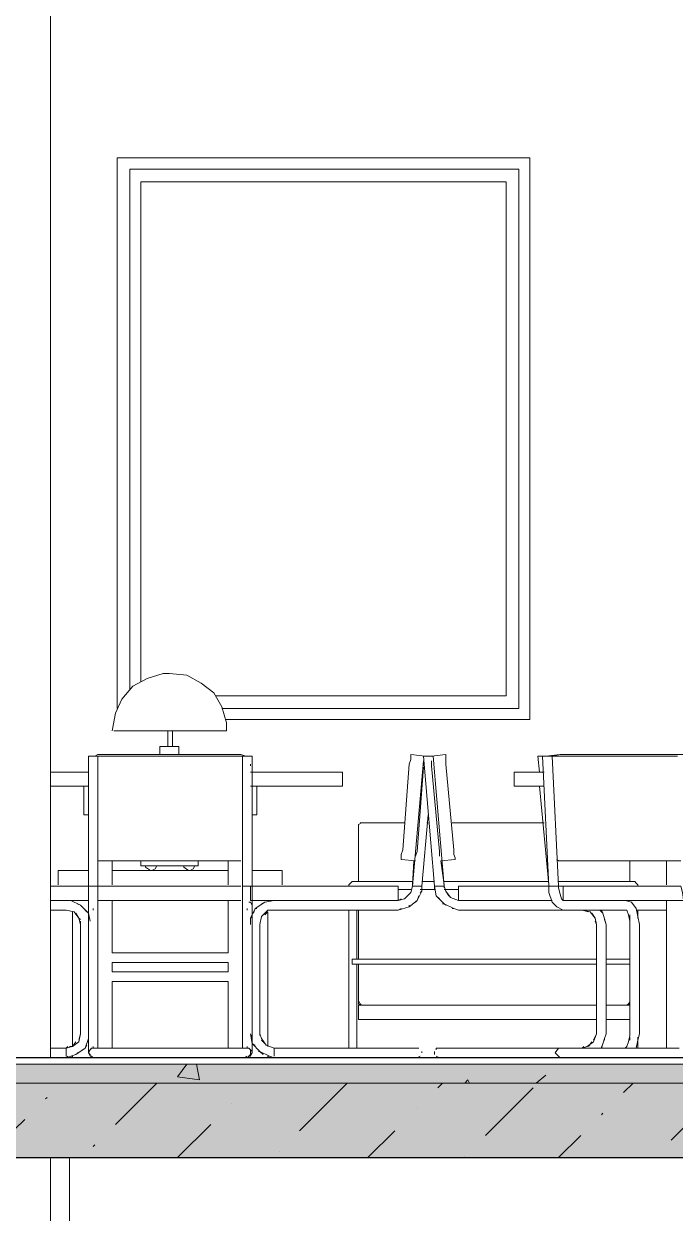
# Model space of a CAD drawing. Header units: millimetres. Extents: x -6983 to 114033, y -5968 to 36007.
# Drawn here: x 81509 to 83245, y 6187 to 9360 of the extents above; entities that cross this region are included whole.
import ezdxf

# ---------------------------------------------------------------- set-up
doc = ezdxf.new("R2010")
doc.units = ezdxf.units.MM
doc.layers.add('PDF _Геометрия', color=7, linetype='Continuous')
doc.layers.add('PDF _Сплошная заливка', color=7, linetype='Continuous', true_color=0xffffff)

msp = doc.modelspace()

# ---------------------------------------------------------------- hatches: boundary and pattern name
at = {"layer": 'PDF _Сплошная заливка', "transparency": 33554559}
for points in [[(81380.3, 6585.1), (81380.3, 6534.3), (85880.3, 6534.3), (85880.3, 6585.1)], [(76880.3, 6534.3), (76880.3, 6335.4), (86079.3, 6335.4), (86079.3, 6534.3)]]:
    msp.add_hatch(color=256, dxfattribs=at).paths.add_polyline_path(points)

# ---------------------------------------------------------------- linework, layer by layer
at = {"layer": 'PDF _Геометрия', "lineweight": 18}
for points in [[(81308.3, 10001.4), (81579.3, 10001.4), (81579.3, 6602.1), (81579.3, 10001.4), (81579.3, 6602.1), (81579.3, 10001.4), (81579.3, 6602.1), (81206.7, 6602.1), (81380.3, 6602.1), (81206.7, 6602.1)], [(81757.1, 7533.4), (81757.1, 9002.4), (82857.7, 9002.4), (82857.7, 7503.8), (82044.9, 7503.8)], [(81380.3, 5679.2), (81380.3, 6335.4), (81579.3, 6335.4), (81579.3, 5679.2)], [(85880.3, 6335.4), (81630.1, 6335.4)]]:
    msp.add_lwpolyline(points, dxfattribs=at)
at = {"layer": 'PDF _Геометрия', "lineweight": 9}
for points in [[(82044.9, 7503.8), (82857.7, 7503.8), (82857.7, 9002.4), (81757.1, 9002.4), (81757.1, 7533.4)], [(81790.9, 7584.2), (81790.9, 8972.7), (82828.1, 8972.7), (82828.1, 7533.4), (82036.5, 7533.4)], [(85880.3, 6585.1), (81380.3, 6585.1)], [(81968.7, 6585.1), (81977.2, 6542.8), (81917.9, 6551.3), (81943.3, 6585.1)], [(82684.2, 6534.3), (82692.6, 6542.8), (82696.9, 6534.3)], [(82874.7, 6534.3), (82900.1, 6555.5)], [(81752.8, 6424.3), (81862.9, 6534.3)], [(82243.9, 6407.3), (82370.9, 6534.3)], [(82612.2, 6521.6), (82624.9, 6534.3)], [(82739.2, 6394.6), (82866.2, 6521.6)], [(83107.5, 6508.9), (83132.9, 6534.3)], [(83234.5, 6381.9), (83361.5, 6508.9)], [(81566.6, 6492), (81570.8, 6496.2)], [(82061.9, 6479.3), (82061.9, 6479.3)], [(82557.2, 6466.6), (82557.2, 6466.6)], [(83048.2, 6449.7), (83052.4, 6453.9)], [(81405.7, 6335.4), (81511.5, 6437)], [(81917.9, 6335.4), (82006.8, 6424.3)], [(82425.9, 6335.4), (82497.9, 6407.3)], [(82933.9, 6335.4), (82993.2, 6394.6)], [(81693.6, 6365), (81697.8, 6369.2)], [(82188.9, 6352.3), (82188.9, 6352.3)], [(81630.1, 5933.2), (81630.1, 6335.4)], [(82684.2, 6339.6), (82684.2, 6339.6)]]:
    msp.add_lwpolyline(points, dxfattribs=at)
for points in [[(81820.6, 8938.9), (82794.2, 8938.9), (81820.6, 8938.9), (81820.6, 7605.4)], [(82019.5, 7567.3), (82794.2, 7567.3), (82794.2, 8938.9), (82794.2, 7567.3)], [(85880.3, 6534.3), (81380.3, 6534.3)]]:
    msp.add_lwpolyline(points, close=True, dxfattribs=at)
at = {"layer": 'PDF _Геометрия', "color": 253, "lineweight": 9, "true_color": 0xababab}
for points in [[(81744.4, 7474.1), (81752.8, 7520.7), (81769.8, 7558.8), (81799.4, 7592.7), (81837.5, 7613.8), (81879.8, 7626.5), (81896.8, 7626.5), (81943.3, 7622.3), (81981.4, 7601.1), (82015.3, 7575.7), (82036.5, 7537.6), (82049.2, 7495.3), (82049.2, 7474.1), (82036.5, 7474.1), (82049.2, 7474.1)], [(81905.2, 7474.1), (81939.1, 7474.1), (81977.2, 7474.1), (82011.1, 7474.1), (82032.2, 7474.1), (82044.9, 7474.1), (82032.2, 7474.1), (82011.1, 7474.1), (81977.2, 7474.1), (81939.1, 7474.1), (81896.8, 7474.1), (81858.7, 7474.1), (81820.6, 7474.1), (81786.7, 7474.1), (81765.5, 7474.1), (81752.8, 7474.1), (81765.5, 7474.1), (81786.7, 7474.1), (81820.6, 7474.1), (81858.7, 7474.1), (81892.5, 7474.1)], [(81871.4, 7410.6), (81871.4, 7431.8), (81922.2, 7431.8), (81922.2, 7410.6)], [(81896.8, 7431.8), (81896.8, 7431.8)], [(81685.1, 6606.3), (81685.1, 6610.5), (81680.9, 6614.8), (81680.9, 6623.2), (81680.9, 6640.2), (81680.9, 6665.6), (81680.9, 6957.7), (81680.9, 6983.1), (81680.9, 7000), (81680.9, 7008.5), (81680.9, 7016.9), (81680.9, 7038.1), (81680.9, 7059.3), (81680.9, 7406.4), (81685.1, 7406.4), (81680.9, 7406.4)], [(81680.9, 7406.4), (81680.9, 7406.4)], [(81680.9, 7406.4), (81680.9, 7406.4)], [(81685.1, 7059.3), (81689.3, 7059.3), (81693.6, 7059.3), (81697.8, 7059.3), (81702, 7059.3), (81706.3, 7059.3), (81706.3, 7406.4), (81702, 7406.4), (81706.3, 7406.4)], [(82091.5, 6627.5), (82091.5, 6640.2), (82091.5, 6665.6), (82091.5, 6957.7), (82091.5, 6983.1), (82091.5, 7000), (82091.5, 7008.5), (82091.5, 7016.9), (82091.5, 7038.1), (82091.5, 7059.3), (82095.7, 7059.3), (82104.2, 7059.3), (82100, 7059.3), (82095.7, 7059.3), (82091.5, 7059.3), (82091.5, 7406.4), (82087.3, 7406.4), (81706.3, 7406.4), (81702, 7406.4), (81693.6, 7406.4), (81702, 7406.4)], [(81697.8, 7406.4), (81706.3, 7410.6), (82087.3, 7410.6), (82100, 7406.4)], [(81706.3, 7406.4), (81706.3, 7406.4)], [(81706.3, 7406.4), (81706.3, 7406.4)], [(81706.3, 7406.4), (81706.3, 7406.4)], [(81706.3, 7406.4), (81706.3, 7406.4)], [(82091.5, 7406.4), (82091.5, 7406.4)], [(82091.5, 7406.4), (82091.5, 7406.4)], [(82091.5, 7406.4), (82091.5, 7406.4)], [(82091.5, 7406.4), (82091.5, 7406.4)], [(82138.1, 7059.3), (82125.4, 7059.3), (82116.9, 7059.3), (82116.9, 7406.4), (82112.7, 7406.4), (82116.9, 7406.4)], [(82116.9, 7406.4), (82116.9, 7406.4)], [(82116.9, 7406.4), (82116.9, 7406.4)], [(82578.3, 7406.4), (82574.1, 7406.4), (82578.3, 7406.4), (82574.1, 7406.4), (82578.3, 7406.4), (82574.1, 7406.4), (82578.3, 7406.4), (82574.1, 7406.4), (82578.3, 7406.4), (82582.6, 7406.4), (82578.3, 7406.4), (82582.6, 7406.4), (82578.3, 7406.4), (82540.2, 7410.6), (82540.2, 7406.4), (82540.2, 7397.9), (82536, 7385.2), (82519.1, 7156.6)], [(82536, 7385.2), (82540.2, 7397.9), (82540.2, 7406.4), (82540.2, 7410.6)], [(82565.6, 7042.3), (82569.9, 7046.6), (82569.9, 7059.3), (82586.8, 7249.8), (82569.9, 7059.3), (82565.6, 7059.3), (82561.4, 7059.3), (82552.9, 7059.3), (82548.7, 7059.3), (82544.5, 7059.3), (82574.1, 7393.7)], [(82658.8, 7131.2), (82658.8, 7135.5), (82654.5, 7143.9), (82654.5, 7156.6), (82633.4, 7385.2), (82633.4, 7397.9), (82633.4, 7406.4), (82633.4, 7410.6), (82595.3, 7406.4), (82586.8, 7406.4), (82582.6, 7406.4), (82578.3, 7406.4), (82582.6, 7406.4), (82578.3, 7406.4), (82582.6, 7406.4), (82586.8, 7406.4), (82595.3, 7406.4), (82599.5, 7406.4), (82629.1, 7059.3), (82624.9, 7059.3), (82620.7, 7059.3), (82616.4, 7059.3), (82612.2, 7059.3), (82608, 7059.3), (82603.7, 7059.3), (82603.7, 7050.8), (82565.6, 7050.8)], [(82574.1, 7406.4), (82574.1, 7406.4)], [(82603.7, 7059.3), (82574.1, 7406.4), (82603.7, 7059.3), (82608, 7033.9), (82616.4, 7025.4)], [(82574.1, 7406.4), (82574.1, 7406.4)], [(82595.3, 7406.4), (82595.3, 7406.4)], [(82595.3, 7406.4), (82595.3, 7406.4)], [(82595.3, 7406.4), (82595.3, 7406.4)], [(82595.3, 7406.4), (82595.3, 7406.4)], [(82616.4, 7139.7), (82616.4, 7152.4), (82595.3, 7381), (82595.3, 7393.7)], [(82633.4, 7385.2), (82633.4, 7397.9), (82633.4, 7406.4), (82633.4, 7410.6)], [(82878.9, 7406.4), (82878.9, 7406.4)], [(82891.6, 7406.4), (82895.8, 7406.4), (82900.1, 7406.4), (82895.8, 7406.4), (82891.6, 7406.4), (82908.5, 7059.3), (82908.5, 7042.3), (82917, 7016.9), (82929.7, 7004.2), (82946.6, 6995.8), (83111.7, 6995.8), (83044, 6995.8), (83111.7, 6995.8), (83115.9, 6995.8), (83120.2, 6983.1), (83124.4, 6966.1), (83124.4, 6957.7), (83124.4, 6966.1), (83124.4, 6957.7), (83124.4, 6665.6), (83124.4, 6661.3), (83124.4, 6665.6), (83124.4, 6661.3), (83120.2, 6644.4), (83115.9, 6631.7), (83111.7, 6627.5), (82946.6, 6627.5), (82938.2, 6627.5), (82946.6, 6627.5), (82963.6, 6627.5), (83230.2, 6627.5), (83255.6, 6627.5)], [(82891.6, 7406.4), (82891.6, 7406.4)], [(82891.6, 7406.4), (82891.6, 7406.4)], [(83251.4, 7406.4), (82921.2, 7406.4), (82917, 7406.4), (82912.8, 7406.4), (82908.5, 7406.4), (82900.1, 7406.4), (82938.2, 7410.6), (82917, 7406.4), (82933.9, 7059.3), (82929.7, 7059.3), (82925.5, 7059.3), (82921.2, 7059.3), (82917, 7059.3), (82912.8, 7059.3), (82908.5, 7059.3), (82912.8, 7059.3)], [(82900.1, 7406.4), (82900.1, 7406.4)], [(82900.1, 7406.4), (82900.1, 7406.4)], [(82900.1, 7406.4), (82900.1, 7406.4)], [(82900.1, 7406.4), (82904.3, 7406.4)], [(82900.1, 7406.4), (82900.1, 7406.4)], [(82900.1, 7406.4), (82904.3, 7406.4)], [(82904.3, 7406.4), (82908.5, 7406.4), (82917, 7406.4)], [(82917, 7406.4), (82917, 7406.4)], [(82917, 7406.4), (82917, 7406.4)], [(82917, 7406.4), (82917, 7406.4)], [(82917, 7406.4), (82917, 7406.4)], [(82938.2, 7410.6), (82942.4, 7410.6), (83272.6, 7410.6), (83281, 7406.4), (83289.5, 7397.9), (83293.7, 7385.2), (83302.2, 7156.6), (83302.2, 7143.9), (83293.7, 7135.5), (83285.3, 7131.2), (83268.3, 7127)], [(81680.9, 7385.2), (81680.9, 7381)], [(82112.7, 7381), (82112.7, 7385.2)], [(82358.2, 7364.1), (82349.7, 7364.1), (82358.2, 7364.1), (82358.2, 7326), (82349.7, 7326), (82332.8, 7326), (82303.2, 7326), (82260.8, 7326), (82210, 7326), (82150.8, 7326), (82112.7, 7326), (82129.6, 7326), (82129.6, 7249.8), (82116.9, 7249.8)], [(82574.1, 7376.8), (82557.2, 7152.4), (82552.9, 7139.7)], [(82815.4, 7364.1), (82823.9, 7364.1), (82815.4, 7364.1), (82815.4, 7326), (82823.9, 7326), (82840.8, 7326), (82823.9, 7326), (82815.4, 7326)], [(81680.9, 7249.8), (81668.2, 7249.8), (81668.2, 7326), (81680.9, 7326), (81647, 7326), (81587.7, 7326), (81579.3, 7326), (81587.7, 7326), (81647, 7326)], [(82150.8, 7326), (82210, 7326), (82260.8, 7326), (82303.2, 7326), (82332.8, 7326), (82349.7, 7326), (82358.2, 7326)], [(82404.8, 7228.6), (82409, 7228.6), (82523.3, 7228.6), (82409, 7228.6), (82400.5, 7224.4), (82400.5, 7220.1), (82400.5, 7072), (82400.5, 7220.1), (82400.5, 7224.4)], [(82629.1, 7063.5), (82620.7, 7127), (82658.8, 7131.2), (82658.8, 7135.5), (82654.5, 7143.9), (82654.5, 7156.6)], [(81706.3, 7127), (82087.3, 7127)], [(81973, 7127), (81973, 7114.3), (81820.6, 7114.3), (81820.6, 7127)], [(81850.2, 7101.6), (81846, 7101.6), (81850.2, 7101.6), (81846, 7101.6), (81833.3, 7110.1), (81833.3, 7114.3), (81837.5, 7114.3), (81833.3, 7114.3), (81837.5, 7114.3), (81833.3, 7114.3), (81833.3, 7110.1), (81846, 7101.6)], [(81858.7, 7114.3), (81846, 7114.3), (81837.5, 7114.3)], [(81951.8, 7101.6), (81947.6, 7101.6), (81951.8, 7101.6), (81947.6, 7101.6), (81934.9, 7110.1), (81934.9, 7114.3), (81939.1, 7114.3), (81934.9, 7114.3), (81939.1, 7114.3), (81934.9, 7114.3), (81934.9, 7110.1), (81947.6, 7101.6)], [(81960.3, 7114.3), (81947.6, 7114.3), (81939.1, 7114.3)], [(82514.8, 7131.2), (82514.8, 7135.5), (82514.8, 7131.2), (82552.9, 7127)], [(82548.7, 7127), (82544.5, 7063.5)], [(82929.7, 7131.2), (82933.9, 7127), (83259.9, 7127)], [(81680.9, 7101.6), (81651.2, 7101.6), (81630.1, 7101.6), (81613.1, 7101.6), (81604.7, 7101.6), (81600.4, 7101.6), (81600.4, 7063.5)], [(81651.2, 7101.6), (81630.1, 7101.6), (81613.1, 7101.6), (81604.7, 7101.6), (81600.4, 7101.6)], [(81744.4, 7101.6), (82053.4, 7101.6)], [(81846, 7101.6), (81846, 7101.6)], [(81846, 7101.6), (81846, 7101.6)], [(81846, 7101.6), (81846, 7101.6)], [(81947.6, 7101.6), (81947.6, 7101.6)], [(81947.6, 7101.6), (81947.6, 7101.6)], [(81947.6, 7101.6), (81947.6, 7101.6)], [(82197.3, 7063.5), (82197.3, 7101.6), (82193.1, 7101.6), (82184.6, 7101.6), (82167.7, 7101.6), (82146.5, 7101.6), (82116.9, 7101.6)], [(82146.5, 7101.6), (82167.7, 7101.6), (82184.6, 7101.6), (82193.1, 7101.6), (82197.3, 7101.6)], [(81706.3, 7059.3), (81702, 7059.3), (81693.6, 7059.3), (81689.3, 7059.3), (81685.1, 7059.3), (81680.9, 7059.3), (81672.4, 7059.3), (81659.7, 7059.3), (81579.3, 7059.3)], [(81659.7, 7059.3), (81672.4, 7059.3), (81680.9, 7059.3)], [(81680.9, 7059.3), (81680.9, 7059.3)], [(81680.9, 7059.3), (81680.9, 7059.3)], [(81685.1, 7059.3), (81685.1, 7059.3)], [(82087.3, 7059.3), (81706.3, 7059.3), (81706.3, 7033.9), (81706.3, 7016.9), (81706.3, 7008.5), (81706.3, 7004.2), (81706.3, 6987.3), (81706.3, 6961.9), (81706.3, 6957.7), (81706.3, 6665.6), (81706.3, 6644.4), (81706.3, 6627.5)], [(81706.3, 7059.3), (81706.3, 7059.3)], [(81706.3, 7059.3), (81706.3, 7059.3)], [(81706.3, 7059.3), (81706.3, 7059.3)], [(81706.3, 7059.3), (81706.3, 7059.3)], [(82091.5, 7059.3), (82091.5, 7059.3)], [(82091.5, 7059.3), (82091.5, 7059.3)], [(82091.5, 7059.3), (82091.5, 7059.3)], [(82116.9, 7059.3), (82112.7, 7059.3), (82112.7, 7021.2), (82116.9, 7021.2), (82125.4, 7021.2), (82138.1, 7021.2), (82481, 7021.2), (82493.7, 7021.2), (82502.1, 7021.2), (82506.4, 7021.2), (82506.4, 7059.3), (82502.1, 7059.3), (82493.7, 7059.3), (82481, 7059.3)], [(82112.7, 7059.3), (82112.7, 7059.3)], [(82116.9, 7008.5), (82116.9, 7016.9), (82116.9, 7033.9), (82116.9, 7059.3), (82125.4, 7059.3), (82138.1, 7059.3), (82481, 7059.3), (82493.7, 7059.3), (82502.1, 7059.3), (82506.4, 7059.3)], [(82116.9, 7059.3), (82116.9, 7059.3)], [(82116.9, 7059.3), (82116.9, 7059.3)], [(82116.9, 7059.3), (82116.9, 7059.3)], [(82116.9, 7059.3), (82116.9, 7059.3)], [(82116.9, 7059.3), (82116.9, 7059.3)], [(82375.1, 7059.3), (82375.1, 7063.5), (82379.4, 7067.7), (82383.6, 7072), (82387.8, 7072), (82383.6, 7072), (82379.4, 7067.7), (82375.1, 7063.5)], [(82375.1, 7063.5), (82375.1, 7063.5)], [(82544.5, 7072), (82387.8, 7072), (82400.5, 7072)], [(82387.8, 7072), (82387.8, 7072)], [(82387.8, 7072), (82387.8, 7072)], [(82506.4, 7050.8), (82540.2, 7050.8)], [(82536, 7004.2), (82557.2, 7021.2), (82569.9, 7046.6), (82569.9, 7059.3)], [(82552.9, 7059.3), (82552.9, 7059.3)], [(82565.6, 7059.3), (82565.6, 7059.3)], [(82603.7, 7072), (82569.9, 7072)], [(82569.9, 7059.3), (82569.9, 7059.3)], [(82569.9, 7059.3), (82569.9, 7059.3)], [(82603.7, 7059.3), (82603.7, 7059.3)], [(82603.7, 7059.3), (82603.7, 7059.3)], [(82603.7, 7059.3), (82603.7, 7059.3)], [(82908.5, 7072), (82629.1, 7072)], [(82629.1, 7055), (82629.1, 7059.3), (82633.4, 7046.6)], [(82629.1, 7050.8), (82667.2, 7050.8)], [(82641.8, 7033.9), (82633.4, 7046.6), (82646.1, 7029.6)], [(82667.2, 7021.2), (82679.9, 7021.2), (82692.6, 7021.2), (82917, 7021.2), (82667.2, 7021.2), (82646.1, 7029.6), (82667.2, 7021.2), (82667.2, 7059.3), (82679.9, 7059.3), (82692.6, 7059.3), (82908.5, 7059.3)], [(82667.2, 7059.3), (82667.2, 7059.3)], [(82667.2, 7059.3), (82667.2, 7059.3)], [(82667.2, 7059.3), (82679.9, 7059.3), (82692.6, 7059.3)], [(82908.5, 7059.3), (82908.5, 7059.3)], [(82908.5, 7059.3), (82908.5, 7059.3)], [(82912.8, 7059.3), (82912.8, 7059.3)], [(82925.5, 7059.3), (82921.2, 7059.3)], [(82929.7, 7059.3), (82925.5, 7059.3)], [(82933.9, 7059.3), (82929.7, 7059.3)], [(83124.4, 7072), (83137.1, 7072), (82933.9, 7072)], [(82933.9, 7055), (82933.9, 7059.3)], [(82933.9, 7059.3), (82933.9, 7059.3)], [(82933.9, 7059.3), (82933.9, 7059.3)], [(82933.9, 7059.3), (82933.9, 7059.3)], [(83035.5, 7059.3), (83048.2, 7059.3), (83056.7, 7059.3), (83060.9, 7059.3), (83056.7, 7059.3), (83048.2, 7059.3), (83035.5, 7059.3), (82933.9, 7059.3)], [(82938.2, 7038.1), (82933.9, 7055)], [(82946.6, 7059.3), (82946.6, 7059.3)], [(82946.6, 7059.3), (82946.6, 7059.3)], [(83268.3, 7021.2), (82959.3, 7021.2), (82946.6, 7021.2), (82946.6, 7059.3), (82959.3, 7059.3), (83259.9, 7059.3), (83264.1, 7042.3), (83268.3, 7016.9), (83281, 7004.2), (83298, 6995.8), (83463.1, 6995.8), (83467.3, 6995.8), (83471.5, 6983.1), (83475.8, 6966.1), (83475.8, 6957.7), (83475.8, 6665.6), (83475.8, 6661.3), (83471.5, 6644.4), (83467.3, 6631.7), (83463.1, 6627.5), (83425, 6627.5), (83403.8, 6627.5), (83382.6, 6627.5), (83374.2, 6627.5)], [(82997.4, 7059.3), (83221.8, 7059.3)], [(83154, 7059.3), (83141.3, 7059.3), (83128.6, 7059.3), (83120.2, 7059.3)], [(83145.6, 7059.3), (83145.6, 7063.5), (83141.3, 7067.7), (83137.1, 7072), (83132.9, 7072), (83137.1, 7072), (83141.3, 7067.7), (83145.6, 7063.5)], [(83137.1, 7072), (83137.1, 7072)], [(83137.1, 7072), (83137.1, 7072)], [(83145.6, 7063.5), (83145.6, 7063.5)], [(81685.1, 6966.1), (81680.9, 6987.3), (81659.7, 7008.5), (81634.3, 7021.2), (81621.6, 7021.2), (81579.3, 7021.2), (81659.7, 7021.2), (81672.4, 7021.2), (81680.9, 7021.2), (81672.4, 7021.2), (81659.7, 7021.2)], [(81642.8, 7016.9), (81634.3, 7021.2), (81621.6, 7021.2)], [(81638.5, 7021.2), (81638.5, 7021.2)], [(81638.5, 7021.2), (81638.5, 7021.2)], [(81663.9, 7004.2), (81659.7, 7008.5), (81651.2, 7012.7)], [(82087.3, 7021.2), (81706.3, 7021.2)], [(82108.4, 7016.9), (82112.7, 7016.9), (82116.9, 7008.5), (82116.9, 7004.2), (82116.9, 6987.3), (82116.9, 6961.9), (82116.9, 6957.7), (82116.9, 6665.6), (82116.9, 6644.4), (82116.9, 6623.2), (82116.9, 6614.8), (82112.7, 6610.5), (82108.4, 6606.3), (82112.7, 6606.3), (82116.9, 6614.8), (82116.9, 6619), (82112.7, 6623.2), (82108.4, 6627.5), (82112.7, 6623.2), (82112.7, 6614.8), (82112.7, 6610.5)], [(82112.7, 7021.2), (82116.9, 7021.2), (82125.4, 7021.2), (82138.1, 7021.2)], [(82112.7, 7021.2), (82112.7, 7021.2)], [(82112.7, 7021.2), (82112.7, 7021.2)], [(82116.9, 6978.8), (82112.7, 6974.6), (82112.7, 6957.7), (82112.7, 6974.6), (82125.4, 7000), (82150.8, 7016.9)], [(82142.3, 7012.7), (82150.8, 7016.9), (82176.2, 7021.2), (82167.7, 7021.2)], [(82159.2, 7021.2), (82159.2, 7021.2)], [(82159.2, 7021.2), (82159.2, 7021.2)], [(82514.8, 7025.4), (82506.4, 7021.2), (82176.2, 7021.2)], [(82523.3, 7025.4), (82506.4, 7021.2)], [(82536, 7038.1), (82523.3, 7025.4), (82540.2, 7042.3)], [(82552.9, 7016.9), (82557.2, 7021.2), (82561.4, 7033.9)], [(82608, 7033.9), (82608, 7033.9)], [(82650.3, 7000), (82654.5, 7000), (82667.2, 6995.8), (82654.5, 7000), (82629.1, 7012.7), (82608, 7033.9)], [(82624.9, 7012.7), (82629.1, 7012.7), (82633.4, 7008.5)], [(82667.2, 7021.2), (82667.2, 7021.2)], [(82942.4, 7025.4), (82938.2, 7038.1)], [(82946.6, 7021.2), (82942.4, 7025.4)], [(83111.7, 7021.2), (82946.6, 7021.2)], [(83111.7, 7021.2), (83128.6, 7016.9)], [(83120.2, 7021.2), (83128.6, 7021.2), (83141.3, 7021.2), (83154, 7021.2)], [(83128.6, 7016.9), (83141.3, 7000)], [(83221.8, 6881.5), (83221.8, 7021.2), (83221.8, 6627.5), (83221.8, 6805.3)], [(81642.8, 6991.5), (81621.6, 6995.8), (81579.3, 6995.8), (81621.6, 6995.8), (81642.8, 6991.5), (81655.5, 6974.6), (81659.7, 6970.4)], [(81647, 6987.3), (81655.5, 6974.6), (81659.7, 6957.7), (81659.7, 6665.6), (81655.5, 6644.4), (81638.5, 6631.7), (81630.1, 6631.7)], [(81676.6, 6991.5), (81672.4, 6995.8)], [(81680.9, 7008.5), (81680.9, 7008.5)], [(81680.9, 7008.5), (81680.9, 7008.5)], [(82091.5, 7008.5), (82091.5, 7008.5)], [(82091.5, 7008.5), (82091.5, 7008.5)], [(82129.6, 7000), (82125.4, 7000), (82121.1, 6987.3)], [(82142.3, 6978.8), (82159.2, 6995.8), (82176.2, 6995.8), (82506.4, 6995.8), (82536, 7004.2), (82536, 7008.5)], [(82150.8, 6983.1), (82159.2, 6991.5)], [(82167.7, 6995.8), (82176.2, 6995.8), (82506.4, 6995.8), (82514.8, 7000)], [(82400.5, 6864.5), (82396.3, 6864.5), (82396.3, 6995.8), (82396.3, 6864.5)], [(83022.8, 6987.3), (83031.3, 6974.6), (83018.6, 6991.5), (82997.4, 6995.8), (82667.2, 6995.8), (82997.4, 6995.8), (83014.3, 6991.5)], [(83052.4, 6987.3), (83044, 6995.8)], [(83048.2, 6995.8), (83052.4, 6987.3), (83060.9, 6957.7), (83060.9, 6665.6), (83056.7, 6652.9), (83060.9, 6665.6), (83060.9, 6957.7), (83056.7, 6970.4)], [(83141.3, 7000), (83145.6, 6978.8)], [(81659.7, 6966.1), (81659.7, 6957.7), (81659.7, 6665.6), (81655.5, 6648.6)], [(81680.9, 6970.4), (81680.9, 6974.6)], [(82138.1, 6661.3), (82138.1, 6665.6), (82138.1, 6957.7), (82142.3, 6978.8), (82138.1, 6957.7), (82138.1, 6665.6), (82142.3, 6652.9), (82155, 6635.9)], [(83001.6, 6631.7), (82997.4, 6627.5), (83010.1, 6631.7), (83027, 6644.4), (83035.5, 6665.6), (83035.5, 6957.7), (83031.3, 6974.6)], [(83031.3, 6966.1), (83035.5, 6957.7), (83035.5, 6665.6), (83027, 6648.6)], [(83145.6, 6978.8), (83149.8, 6957.7)], [(83149.8, 6665.6), (83149.8, 6957.7)], [(83035.5, 6864.5), (82387.8, 6864.5), (82383.6, 6864.5), (82383.6, 6860.3), (82383.6, 6856.1), (82383.6, 6851.8), (82387.8, 6851.8), (82392.1, 6851.8), (82387.8, 6851.8), (83035.5, 6851.8)], [(82383.6, 6856.1), (82383.6, 6856.1)], [(82387.8, 6864.5), (82387.8, 6864.5)], [(82387.8, 6864.5), (82387.8, 6864.5)], [(83124.4, 6864.5), (83060.9, 6864.5)], [(83221.8, 6830.7), (83221.8, 6856.1)], [(82387.8, 6851.8), (82387.8, 6851.8)], [(82387.8, 6851.8), (82387.8, 6851.8)], [(82396.3, 6851.8), (82396.3, 6627.5), (82396.3, 6851.8), (82400.5, 6851.8)], [(82409, 6741.8), (82404.8, 6746), (82400.5, 6754.5), (82400.5, 6851.8), (82400.5, 6750.2), (82400.5, 6746), (82404.8, 6741.8), (82400.5, 6746), (82400.5, 6750.2), (82400.5, 6851.8), (82400.5, 6754.5)], [(83060.9, 6851.8), (83124.4, 6851.8)], [(83124.4, 6746), (83124.4, 6754.5), (83124.4, 6851.8), (83124.4, 6754.5), (83124.4, 6851.8), (83124.4, 6754.5), (83124.4, 6746), (83115.9, 6741.8), (83120.2, 6746), (83124.4, 6750.2), (83120.2, 6746), (83115.9, 6741.8), (83060.9, 6741.8), (83124.4, 6741.8), (83124.4, 6703.7), (83060.9, 6703.7)], [(82404.8, 6746), (82409, 6741.8), (83035.5, 6741.8), (82400.5, 6741.8), (82400.5, 6703.7), (83035.5, 6703.7)], [(83115.9, 6741.8), (83115.9, 6741.8)], [(81680.9, 6665.6), (81680.9, 6665.6)], [(82091.5, 6665.6), (82091.5, 6665.6)], [(82125.4, 6635.9), (82116.9, 6640.2), (82112.7, 6665.6), (82116.9, 6657.1)], [(83145.6, 6648.6), (83149.8, 6665.6)], [(81625.8, 6631.7), (81621.6, 6627.5), (81579.3, 6627.5), (81621.6, 6627.5)], [(81625.8, 6606.3), (81621.6, 6602.1), (81647, 6610.5), (81672.4, 6627.5), (81680.9, 6652.9), (81680.9, 6644.4)], [(81647, 6644.4), (81638.5, 6631.7), (81621.6, 6627.5), (81621.6, 6623.2), (81621.6, 6619), (81621.6, 6614.8), (81621.6, 6606.3)], [(81663.9, 6623.2), (81672.4, 6627.5), (81676.6, 6635.9)], [(82159.2, 6606.3), (82163.5, 6606.3), (82176.2, 6602.1), (82163.5, 6606.3), (82138.1, 6619), (82116.9, 6640.2)], [(82150.8, 6640.2), (82142.3, 6648.6)], [(83022.8, 6644.4), (83014.3, 6631.7)], [(83056.7, 6648.6), (83056.7, 6652.9), (83048.2, 6627.5), (83048.2, 6631.7)], [(83141.3, 6627.5), (83145.6, 6648.6)], [(81621.6, 6606.3), (81621.6, 6606.3)], [(81621.6, 6602.1), (81621.6, 6602.1)], [(81621.6, 6602.1), (81621.6, 6602.1)], [(81621.6, 6602.1), (81621.6, 6602.1)], [(81621.6, 6602.1), (81621.6, 6602.1)], [(81634.3, 6606.3), (81638.5, 6606.3)], [(81638.5, 6602.1), (81638.5, 6606.3), (81638.5, 6602.1), (81642.8, 6602.1), (81651.2, 6602.1), (81668.2, 6602.1), (81685.1, 6602.1), (81693.6, 6602.1), (81719, 6602.1), (81744.4, 6602.1), (81731.7, 6602.1)], [(81651.2, 6614.8), (81655.5, 6614.8)], [(82104.2, 6627.5), (82108.4, 6627.5), (82104.2, 6627.5), (82100, 6627.5), (82095.7, 6627.5), (82078.8, 6627.5), (82053.4, 6627.5), (82049.2, 6627.5), (81744.4, 6627.5), (81723.2, 6627.5), (81702, 6627.5), (81697.8, 6627.5), (81693.6, 6627.5), (81689.3, 6627.5), (81685.1, 6623.2), (81680.9, 6619), (81680.9, 6614.8), (81685.1, 6610.5)], [(81693.6, 6602.1), (81689.3, 6606.3), (81693.6, 6602.1), (81689.3, 6606.3), (81685.1, 6606.3), (81680.9, 6614.8), (81685.1, 6623.2)], [(81680.9, 6614.8), (81680.9, 6614.8)], [(81685.1, 6623.2), (81685.1, 6623.2)], [(81693.6, 6627.5), (81697.8, 6627.5), (81693.6, 6627.5), (81689.3, 6627.5)], [(81697.8, 6602.1), (81693.6, 6602.1), (81702, 6602.1), (81719, 6602.1)], [(81744.4, 6602.1), (82049.2, 6602.1), (82074.6, 6602.1), (82095.7, 6602.1), (82100, 6602.1), (82104.2, 6602.1), (82108.4, 6606.3)], [(81744.4, 6602.1), (81744.4, 6602.1)], [(82159.2, 6602.1), (82155, 6602.1), (82146.5, 6602.1), (82129.6, 6602.1), (82112.7, 6602.1), (82104.2, 6602.1), (82053.4, 6602.1)], [(82116.9, 6614.8), (82116.9, 6614.8)], [(82116.9, 6614.8), (82116.9, 6614.8)], [(82133.8, 6619), (82138.1, 6619), (82146.5, 6610.5)], [(82561.4, 6627.5), (82557.2, 6627.5), (82552.9, 6627.5), (82536, 6627.5), (82510.6, 6627.5), (82506.4, 6627.5), (82176.2, 6627.5), (82176.2, 6623.2), (82176.2, 6619), (82176.2, 6614.8), (82176.2, 6606.3)], [(82176.2, 6627.5), (82506.4, 6627.5), (82531.8, 6627.5), (82548.7, 6627.5)], [(82176.2, 6627.5), (82176.2, 6627.5)], [(82176.2, 6627.5), (82176.2, 6627.5)], [(82176.2, 6627.5), (82176.2, 6627.5)], [(82176.2, 6627.5), (82176.2, 6627.5)], [(82176.2, 6606.3), (82176.2, 6606.3)], [(82557.2, 6602.1), (82552.9, 6602.1), (82536, 6602.1), (82510.6, 6602.1), (82506.4, 6602.1), (82176.2, 6602.1), (82506.4, 6602.1), (82531.8, 6602.1), (82548.7, 6602.1), (82557.2, 6602.1), (82565.6, 6606.3)], [(82176.2, 6602.1), (82176.2, 6602.1)], [(82176.2, 6602.1), (82176.2, 6602.1)], [(82176.2, 6602.1), (82176.2, 6602.1)], [(82176.2, 6602.1), (82176.2, 6602.1)], [(82396.3, 6602.1), (82392.1, 6602.1), (82387.8, 6602.1), (82379.4, 6602.1), (82375.1, 6602.1)], [(82379.4, 6602.1), (82379.4, 6602.1)], [(82396.3, 6602.1), (82396.3, 6602.1)], [(82565.6, 6606.3), (82565.6, 6606.3)], [(82569.9, 6619), (82569.9, 6614.8)], [(82569.9, 6614.8), (82569.9, 6614.8)], [(82603.7, 6610.5), (82603.7, 6614.8), (82603.7, 6619)], [(82620.7, 6627.5), (82637.6, 6627.5), (82663, 6627.5), (82667.2, 6627.5), (82997.4, 6627.5), (82667.2, 6627.5), (82641.8, 6627.5), (82624.9, 6627.5), (82616.4, 6627.5), (82608, 6627.5), (82608, 6623.2)], [(82616.4, 6602.1), (82608, 6606.3)], [(82616.4, 6627.5), (82616.4, 6627.5)], [(82925.5, 6627.5), (82942.4, 6627.5), (82967.8, 6627.5), (82972, 6627.5), (83001.6, 6627.5), (82972, 6627.5), (82946.6, 6627.5), (82929.7, 6627.5), (82921.2, 6627.5)], [(82921.2, 6627.5), (82921.2, 6627.5)], [(82938.2, 6602.1), (82946.6, 6602.1), (82938.2, 6602.1), (82929.7, 6610.5), (82925.5, 6614.8), (82933.9, 6627.5), (82938.2, 6627.5)], [(82938.2, 6627.5), (82938.2, 6627.5)], [(82946.6, 6627.5), (82946.6, 6627.5)], [(83251.4, 6602.1), (83230.2, 6602.1), (82963.6, 6602.1), (82946.6, 6602.1), (83111.7, 6602.1), (83115.9, 6602.1)], [(82997.4, 6627.5), (82997.4, 6627.5)], [(82997.4, 6627.5), (82997.4, 6627.5)], [(82997.4, 6627.5), (82997.4, 6627.5)], [(82997.4, 6627.5), (82997.4, 6627.5)], [(82997.4, 6602.1), (82997.4, 6602.1)], [(82997.4, 6602.1), (82997.4, 6602.1)], [(82997.4, 6602.1), (82997.4, 6602.1)], [(82997.4, 6602.1), (82997.4, 6602.1)], [(83107.5, 6627.5), (83111.7, 6627.5), (83115.9, 6627.5)], [(83111.7, 6602.1), (83107.5, 6602.1)], [(83145.6, 6602.1), (83141.3, 6602.1), (83137.1, 6602.1), (83132.9, 6602.1), (83128.6, 6602.1), (83124.4, 6602.1)], [(83145.6, 6602.1), (83145.6, 6602.1)], [(83242.9, 6602.1), (83221.8, 6602.1)], [(83230.2, 6627.5), (83230.2, 6627.5)]]:
    msp.add_lwpolyline(points, dxfattribs=at)
for points in [[(81854.4, 7474.1), (81816.3, 7474.1), (81782.5, 7474.1), (81761.3, 7474.1), (81748.6, 7474.1), (81761.3, 7474.1), (81782.5, 7474.1), (81816.3, 7474.1)], [(81854.4, 7474.1), (81892.5, 7474.1), (81892.5, 7431.8), (81896.8, 7431.8), (81901, 7431.8), (81905.2, 7431.8), (81905.2, 7474.1), (81943.3, 7474.1), (81896.8, 7474.1)], [(81943.3, 7474.1), (81981.4, 7474.1), (82015.3, 7474.1), (82036.5, 7474.1), (82015.3, 7474.1), (81981.4, 7474.1)], [(81693.6, 7406.4), (81689.3, 7406.4), (81685.1, 7406.4), (81689.3, 7406.4)], [(82104.2, 7406.4), (82095.7, 7406.4), (82091.5, 7406.4), (82095.7, 7406.4)], [(82104.2, 7406.4), (82108.4, 7406.4), (82112.7, 7406.4), (82108.4, 7406.4)], [(82582.6, 7406.4), (82586.8, 7406.4), (82595.3, 7406.4), (82586.8, 7406.4)], [(82900.1, 7406.4), (82891.6, 7406.4), (82887.4, 7406.4), (82883.1, 7406.4), (82878.9, 7406.4), (82883.1, 7364.1), (82878.9, 7406.4), (82883.1, 7406.4), (82887.4, 7406.4), (82891.6, 7406.4)], [(82878.9, 7406.4), (82883.1, 7406.4), (82887.4, 7406.4), (82883.1, 7406.4)], [(82887.4, 7406.4), (82891.6, 7406.4), (82900.1, 7406.4), (82891.6, 7406.4)], [(81579.3, 7364.1), (81587.7, 7364.1), (81647, 7364.1), (81680.9, 7364.1), (81647, 7364.1), (81587.7, 7364.1)], [(82112.7, 7364.1), (82150.8, 7364.1), (82210, 7364.1), (82260.8, 7364.1), (82303.2, 7364.1), (82332.8, 7364.1), (82349.7, 7364.1), (82332.8, 7364.1), (82303.2, 7364.1), (82260.8, 7364.1), (82210, 7364.1), (82150.8, 7364.1)], [(82895.8, 7364.1), (82870.4, 7364.1), (82840.8, 7364.1), (82823.9, 7364.1), (82840.8, 7364.1), (82870.4, 7364.1)], [(82895.8, 7326), (82870.4, 7326), (82840.8, 7326), (82870.4, 7326)], [(82908.5, 7063.5), (82883.1, 7326)], [(82582.6, 7228.6), (82586.8, 7228.6)], [(82650.3, 7228.6), (82895.8, 7228.6)], [(82519.1, 7156.6), (82514.8, 7143.9), (82514.8, 7135.5), (82514.8, 7143.9)], [(81744.4, 7127), (81744.4, 7063.5)], [(81850.2, 7101.6), (81858.7, 7105.8), (81862.9, 7114.3), (81858.7, 7114.3), (81862.9, 7114.3), (81858.7, 7105.8)], [(81858.7, 7114.3), (81862.9, 7114.3)], [(81951.8, 7101.6), (81960.3, 7105.8), (81964.5, 7114.3), (81960.3, 7114.3), (81964.5, 7114.3), (81960.3, 7105.8)], [(81960.3, 7114.3), (81964.5, 7114.3)], [(82053.4, 7127), (82053.4, 7063.5)], [(83124.4, 7127), (83124.4, 7072)], [(83124.4, 7127), (83124.4, 7072)], [(83221.8, 7127), (83221.8, 7063.5)], [(82104.2, 7059.3), (82108.4, 7059.3), (82112.7, 7059.3), (82108.4, 7059.3)], [(82540.2, 7042.3), (82544.5, 7059.3)], [(82997.4, 7059.3), (82984.7, 7059.3), (82976.2, 7059.3), (82972, 7059.3), (82976.2, 7059.3), (82984.7, 7059.3)], [(81744.4, 7021.2), (81744.4, 6881.5)], [(82053.4, 7021.2), (82053.4, 6881.5)], [(83111.7, 7021.2), (83221.8, 7021.2)], [(81638.5, 6631.7), (81638.5, 6991.5)], [(81693.6, 7000), (81693.6, 6995.8)], [(82104.2, 6995.8), (82104.2, 7000)], [(82159.2, 6991.5), (82159.2, 6631.7)], [(82375.1, 6627.5), (82375.1, 6995.8)], [(82400.5, 6864.5), (82400.5, 6966.1), (82400.5, 6864.5), (82400.5, 6995.8)], [(83001.6, 6995.8), (82972, 6995.8)], [(83124.4, 6983.1), (83124.4, 6864.5)], [(83124.4, 6983.1), (83124.4, 6864.5)], [(83221.8, 6995.8), (83141.3, 6995.8)], [(83145.6, 6995.8), (83145.6, 6974.6)], [(83124.4, 6970.4), (83124.4, 6978.8)], [(82053.4, 6881.5), (81744.4, 6881.5)], [(81744.4, 6856.1), (81744.4, 6830.7)], [(82053.4, 6856.1), (81744.4, 6856.1)], [(82053.4, 6856.1), (82053.4, 6830.7)], [(82392.1, 6864.5), (82387.8, 6864.5)], [(82053.4, 6830.7), (81744.4, 6830.7)], [(81744.4, 6805.3), (81744.4, 6627.5)], [(82053.4, 6805.3), (81744.4, 6805.3)], [(82053.4, 6805.3), (82053.4, 6627.5)], [(81693.6, 6631.7), (81693.6, 6627.5)], [(82104.2, 6627.5), (82104.2, 6631.7)], [(82155, 6635.9), (82176.2, 6627.5)], [(83124.4, 6648.6), (83124.4, 6657.1)], [(83145.6, 6657.1), (83145.6, 6627.5)], [(82108.4, 6606.3), (82104.2, 6602.1), (82100, 6606.3), (82104.2, 6602.1)], [(82159.2, 6606.3), (82159.2, 6602.1)], [(82663, 6602.1), (82667.2, 6602.1), (82997.4, 6602.1), (82667.2, 6602.1), (82641.8, 6602.1), (82624.9, 6602.1), (82616.4, 6602.1), (82620.7, 6602.1), (82637.6, 6602.1)], [(82942.4, 6602.1), (82967.8, 6602.1), (82972, 6602.1), (83221.8, 6602.1), (82972, 6602.1), (82946.6, 6602.1), (82929.7, 6602.1), (82921.2, 6602.1), (82925.5, 6602.1)], [(83044, 6627.5), (83111.7, 6627.5)], [(83141.3, 6627.5), (83221.8, 6627.5)]]:
    msp.add_lwpolyline(points, close=True, dxfattribs=at)
at = {"layer": 'PDF _Геометрия', "lineweight": 30}
for points in [[(86079.3, 6534.3), (85880.3, 6534.3), (85880.3, 6602.1), (81380.3, 6602.1), (81380.3, 6534.3), (77079.3, 6534.3), (81160.2, 6534.3), (81160.2, 6602.1), (77079.3, 6602.1), (77079.3, 6534.3)], [(77079.3, 6335.4), (85880.3, 6335.4)]]:
    msp.add_lwpolyline(points, dxfattribs=at)

doc.saveas('drawing.dxf')
